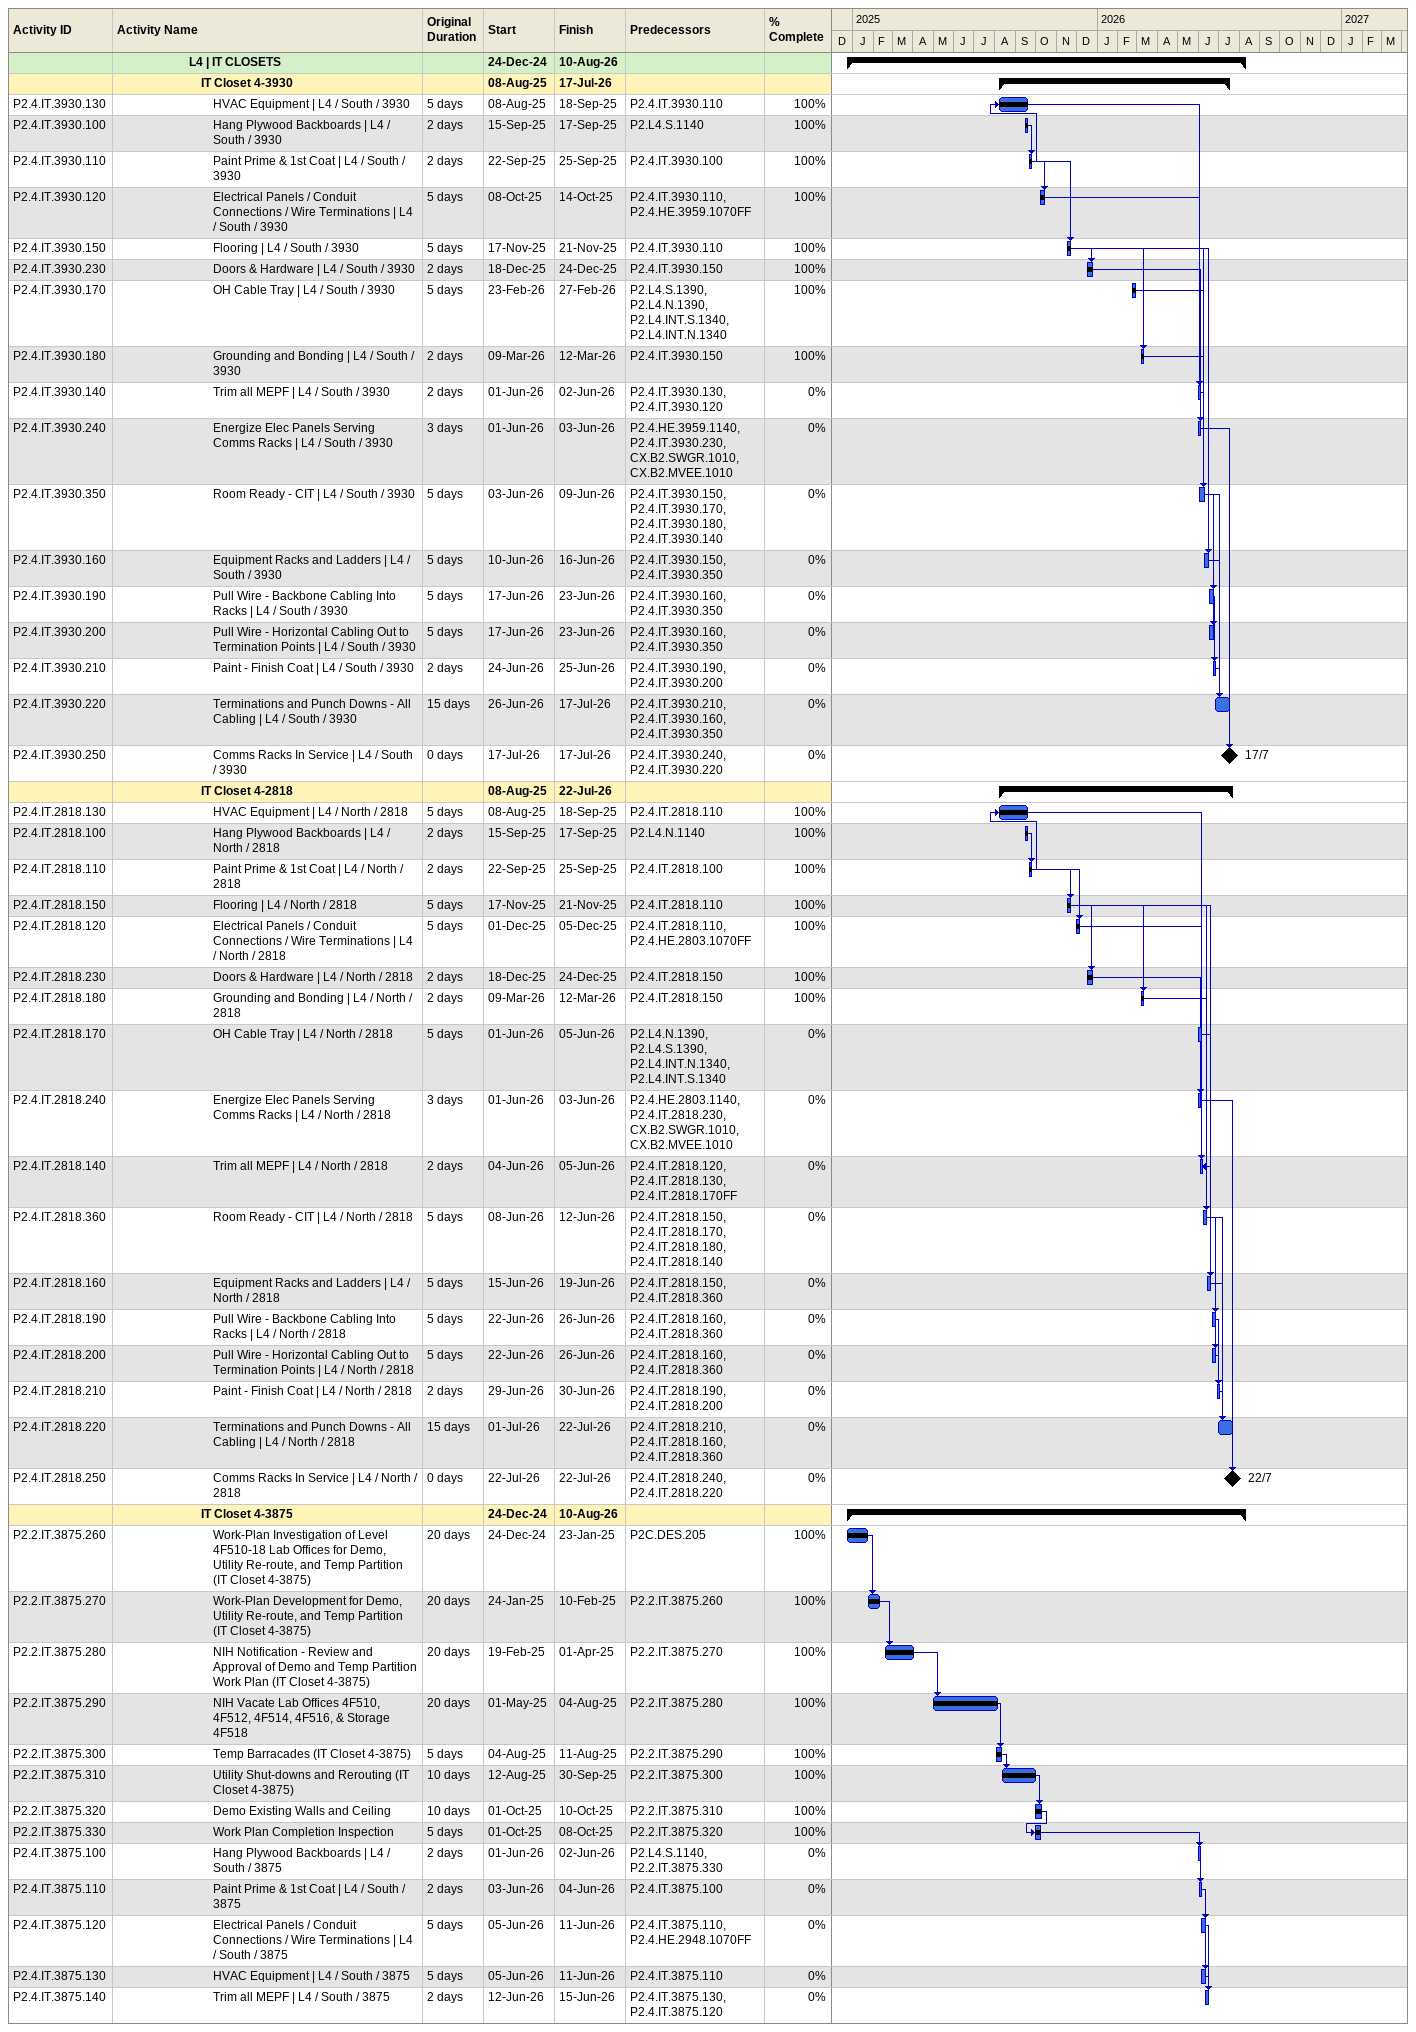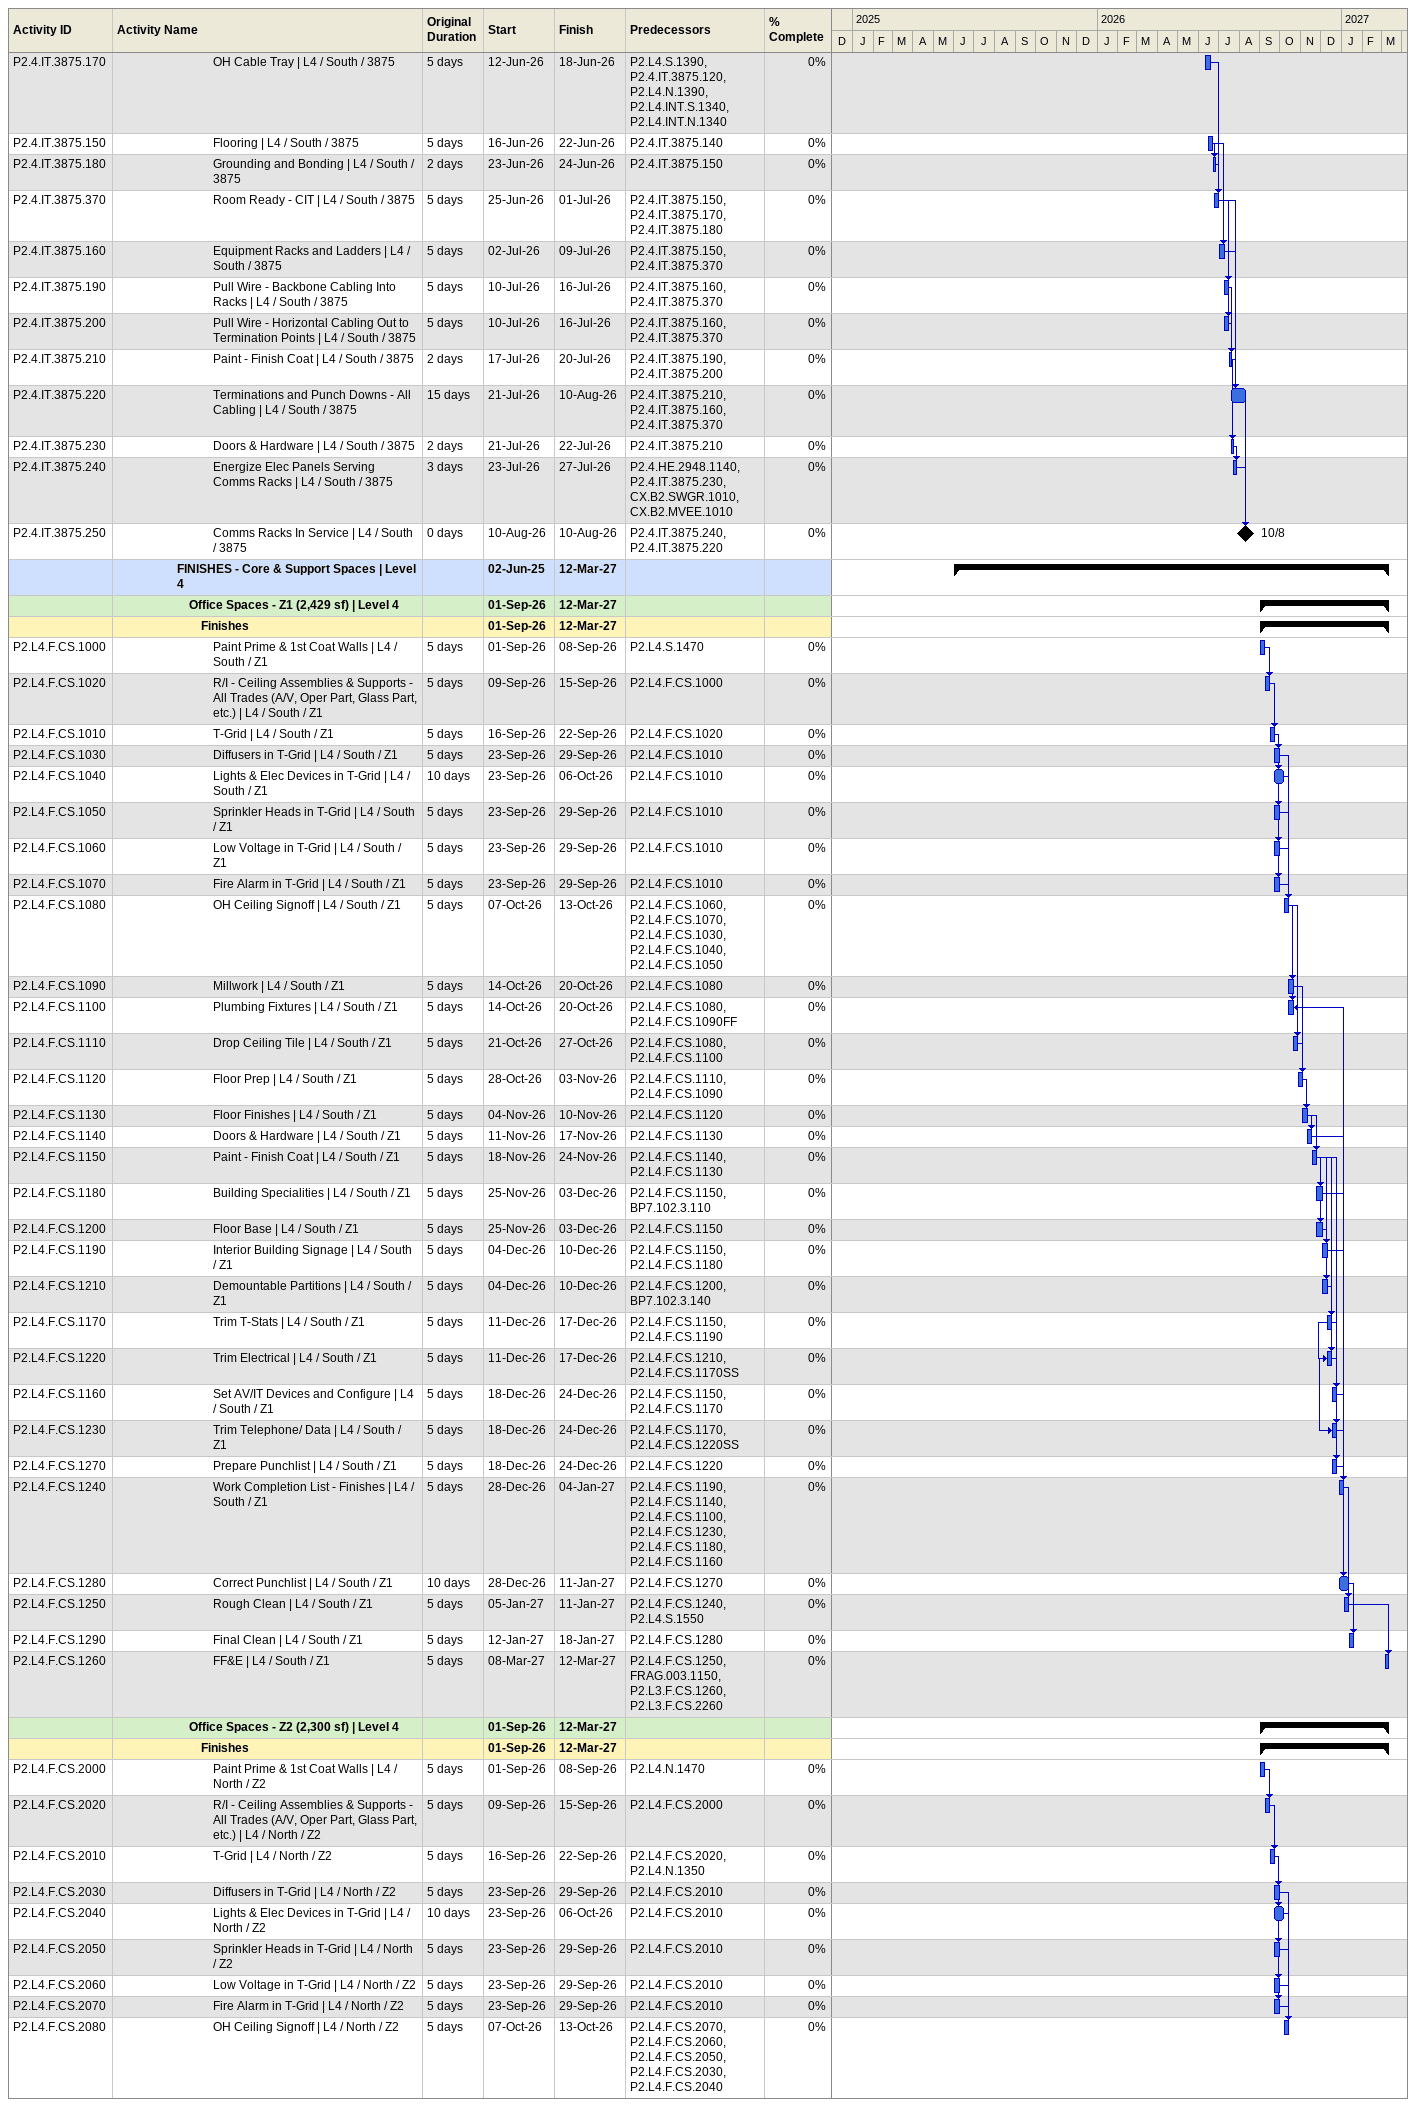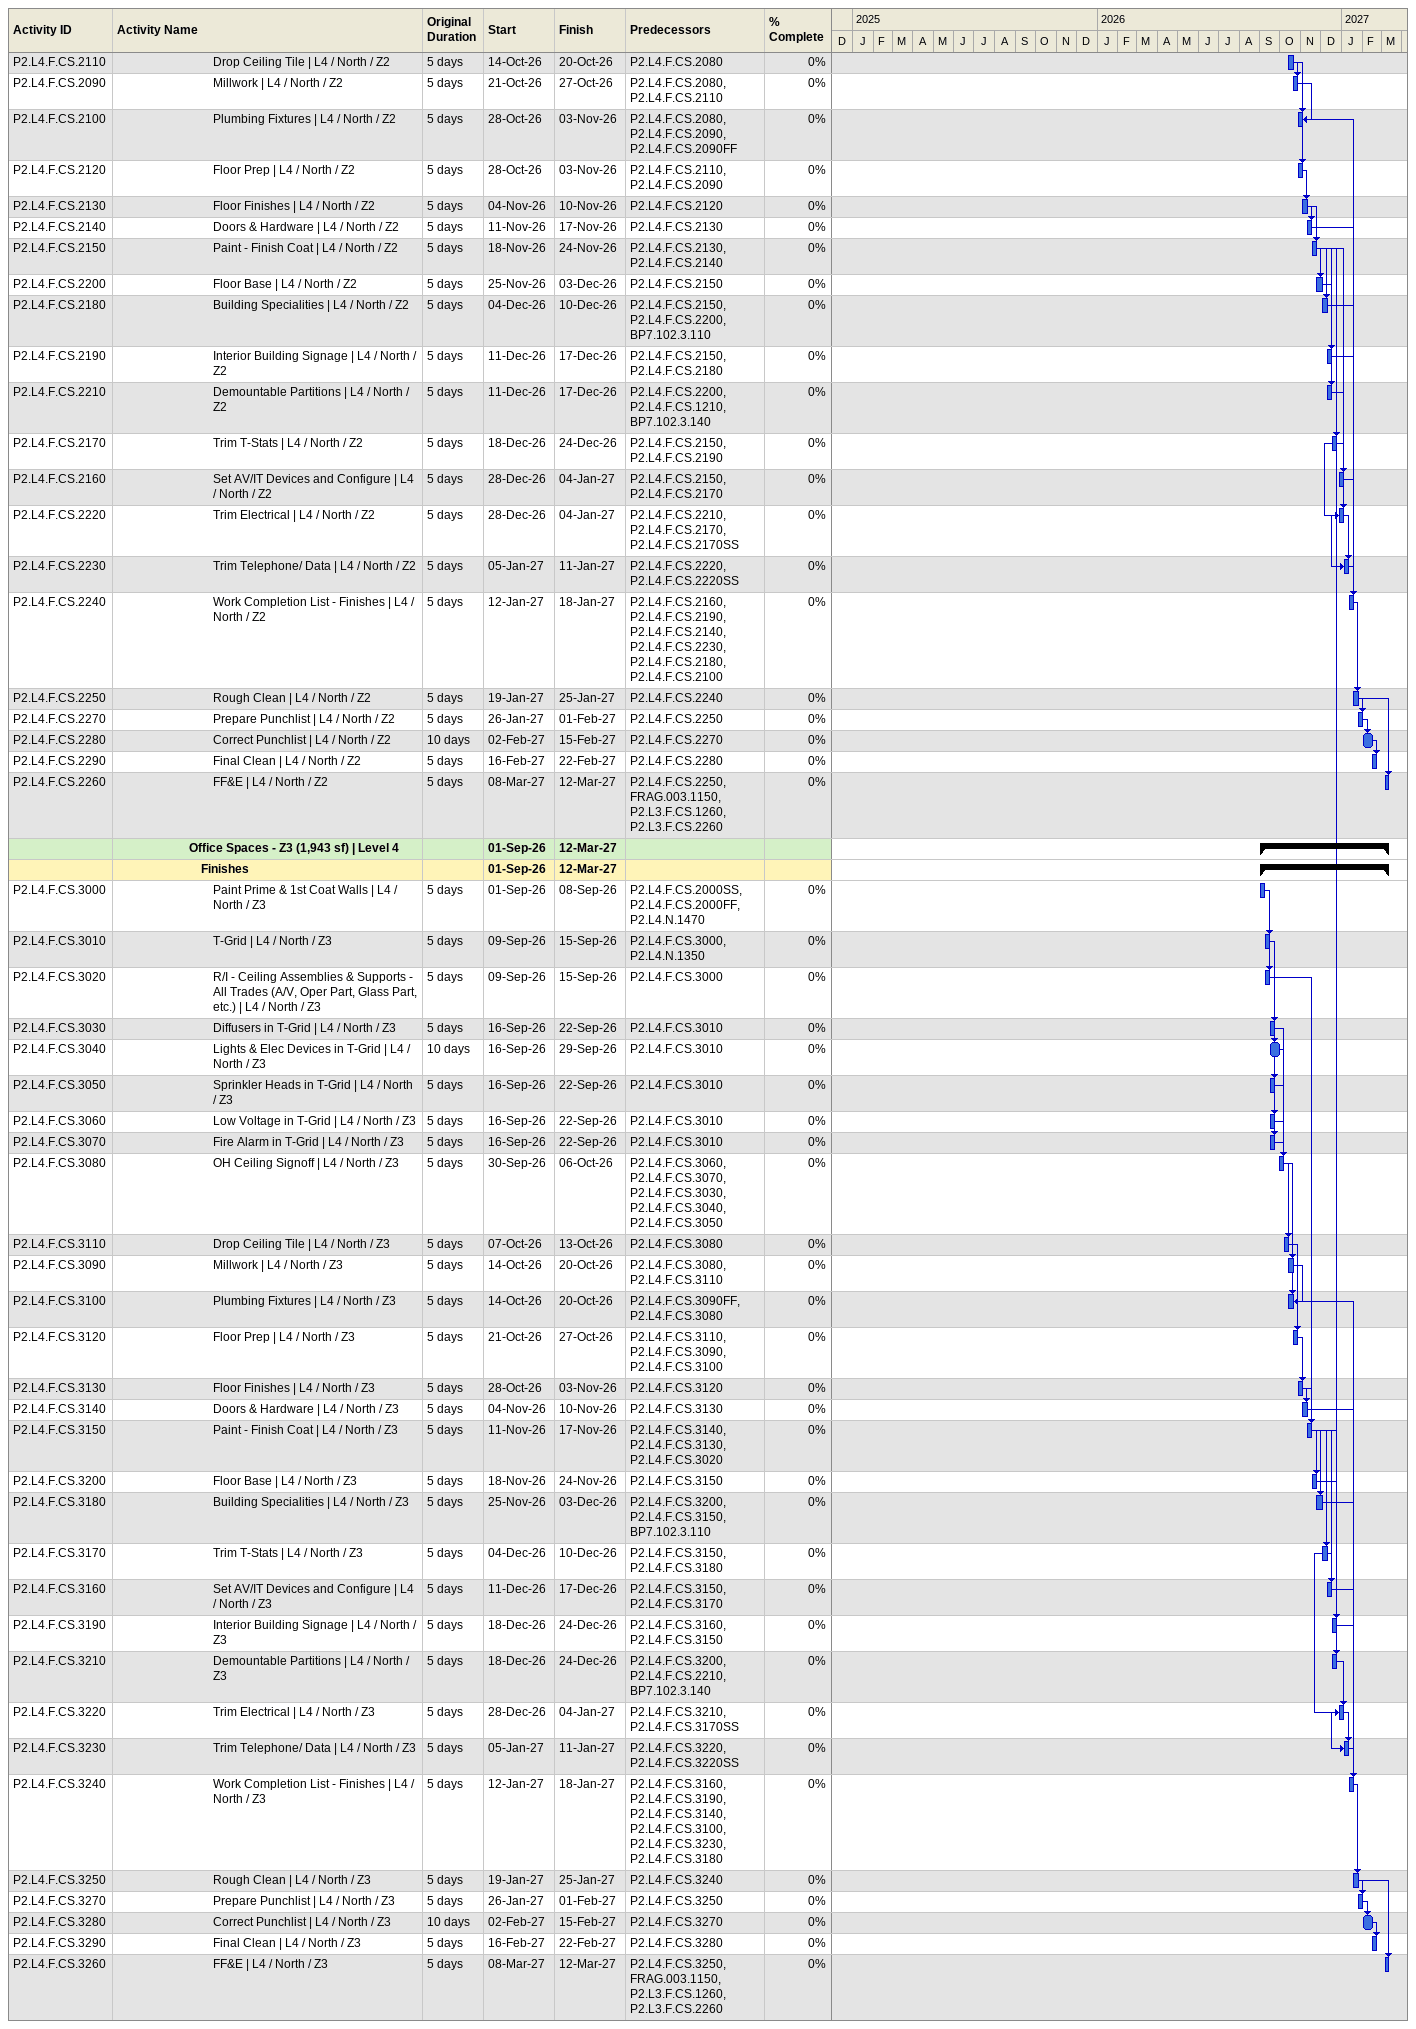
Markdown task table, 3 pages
| ID | Level | Task | Original duration | Start | Finish | Predecessors | % complete |
|---|---|---|---|---|---|---|---|
|  | 7 | **L4 \| IT CLOSETS** |  | 2024-12-24 | 2026-08-10 |  |  |
|  | 8 | **IT Closet 4-3930** |  | 2025-08-08 | 2026-07-17 |  |  |
| P2.4.IT.3930.130 | 9 | HVAC Equipment \| L4 / South / 3930 | 5d | 2025-08-08 | 2025-09-18 | P2.4.IT.3930.110 | 100 |
| P2.4.IT.3930.100 | 9 | Hang Plywood Backboards \| L4 / South / 3930 | 2d | 2025-09-15 | 2025-09-17 | P2.L4.S.1140 | 100 |
| P2.4.IT.3930.110 | 9 | Paint Prime & 1st Coat \| L4 / South / 3930 | 2d | 2025-09-22 | 2025-09-25 | P2.4.IT.3930.100 | 100 |
| P2.4.IT.3930.120 | 9 | Electrical Panels / Conduit Connections / Wire Terminations \| L4 / South / 3930 | 5d | 2025-10-08 | 2025-10-14 | P2.4.IT.3930.110, P2.4.HE.3959.1070FF | 100 |
| P2.4.IT.3930.150 | 9 | Flooring \| L4 / South / 3930 | 5d | 2025-11-17 | 2025-11-21 | P2.4.IT.3930.110 | 100 |
| P2.4.IT.3930.230 | 9 | Doors & Hardware \| L4 / South / 3930 | 2d | 2025-12-18 | 2025-12-24 | P2.4.IT.3930.150 | 100 |
| P2.4.IT.3930.170 | 9 | OH Cable Tray \| L4 / South / 3930 | 5d | 2026-02-23 | 2026-02-27 | P2.L4.S.1390, P2.L4.N.1390, P2.L4.INT.S.1340, P2.L4.INT.N.1340 | 100 |
| P2.4.IT.3930.180 | 9 | Grounding and Bonding \| L4 / South / 3930 | 2d | 2026-03-09 | 2026-03-12 | P2.4.IT.3930.150 | 100 |
| P2.4.IT.3930.140 | 9 | Trim all MEPF \| L4 / South / 3930 | 2d | 2026-06-01 | 2026-06-02 | P2.4.IT.3930.130, P2.4.IT.3930.120 | 0 |
| P2.4.IT.3930.240 | 9 | Energize Elec Panels Serving Comms Racks \| L4 / South / 3930 | 3d | 2026-06-01 | 2026-06-03 | P2.4.HE.3959.1140, P2.4.IT.3930.230, CX.B2.SWGR.1010, CX.B2.MVEE.1010 | 0 |
| P2.4.IT.3930.350 | 9 | Room Ready - CIT \| L4 / South / 3930 | 5d | 2026-06-03 | 2026-06-09 | P2.4.IT.3930.150, P2.4.IT.3930.170, P2.4.IT.3930.180, P2.4.IT.3930.140 | 0 |
| P2.4.IT.3930.160 | 9 | Equipment Racks and Ladders \| L4 / South / 3930 | 5d | 2026-06-10 | 2026-06-16 | P2.4.IT.3930.150, P2.4.IT.3930.350 | 0 |
| P2.4.IT.3930.190 | 9 | Pull Wire - Backbone Cabling Into Racks \| L4 / South / 3930 | 5d | 2026-06-17 | 2026-06-23 | P2.4.IT.3930.160, P2.4.IT.3930.350 | 0 |
| P2.4.IT.3930.200 | 9 | Pull Wire - Horizontal Cabling Out to Termination Points \| L4 / South / 3930 | 5d | 2026-06-17 | 2026-06-23 | P2.4.IT.3930.160, P2.4.IT.3930.350 | 0 |
| P2.4.IT.3930.210 | 9 | Paint - Finish Coat \| L4 / South / 3930 | 2d | 2026-06-24 | 2026-06-25 | P2.4.IT.3930.190, P2.4.IT.3930.200 | 0 |
| P2.4.IT.3930.220 | 9 | Terminations and Punch Downs - All Cabling \| L4 / South / 3930 | 15d | 2026-06-26 | 2026-07-17 | P2.4.IT.3930.210, P2.4.IT.3930.160, P2.4.IT.3930.350 | 0 |
| P2.4.IT.3930.250 | 9 | Comms Racks In Service \| L4 / South / 3930 | 0d | 2026-07-17 | 2026-07-17 | P2.4.IT.3930.240, P2.4.IT.3930.220 | 0 |
|  | 8 | **IT Closet 4-2818** |  | 2025-08-08 | 2026-07-22 |  |  |
| P2.4.IT.2818.130 | 9 | HVAC Equipment \| L4 / North / 2818 | 5d | 2025-08-08 | 2025-09-18 | P2.4.IT.2818.110 | 100 |
| P2.4.IT.2818.100 | 9 | Hang Plywood Backboards \| L4 / North / 2818 | 2d | 2025-09-15 | 2025-09-17 | P2.L4.N.1140 | 100 |
| P2.4.IT.2818.110 | 9 | Paint Prime & 1st Coat \| L4 / North / 2818 | 2d | 2025-09-22 | 2025-09-25 | P2.4.IT.2818.100 | 100 |
| P2.4.IT.2818.150 | 9 | Flooring \| L4 / North / 2818 | 5d | 2025-11-17 | 2025-11-21 | P2.4.IT.2818.110 | 100 |
| P2.4.IT.2818.120 | 9 | Electrical Panels / Conduit Connections / Wire Terminations \| L4 / North / 2818 | 5d | 2025-12-01 | 2025-12-05 | P2.4.IT.2818.110, P2.4.HE.2803.1070FF | 100 |
| P2.4.IT.2818.230 | 9 | Doors & Hardware \| L4 / North / 2818 | 2d | 2025-12-18 | 2025-12-24 | P2.4.IT.2818.150 | 100 |
| P2.4.IT.2818.180 | 9 | Grounding and Bonding \| L4 / North / 2818 | 2d | 2026-03-09 | 2026-03-12 | P2.4.IT.2818.150 | 100 |
| P2.4.IT.2818.170 | 9 | OH Cable Tray \| L4 / North / 2818 | 5d | 2026-06-01 | 2026-06-05 | P2.L4.N.1390, P2.L4.S.1390, P2.L4.INT.N.1340, P2.L4.INT.S.1340 | 0 |
| P2.4.IT.2818.240 | 9 | Energize Elec Panels Serving Comms Racks \| L4 / North / 2818 | 3d | 2026-06-01 | 2026-06-03 | P2.4.HE.2803.1140, P2.4.IT.2818.230, CX.B2.SWGR.1010, CX.B2.MVEE.1010 | 0 |
| P2.4.IT.2818.140 | 9 | Trim all MEPF \| L4 / North / 2818 | 2d | 2026-06-04 | 2026-06-05 | P2.4.IT.2818.120, P2.4.IT.2818.130, P2.4.IT.2818.170FF | 0 |
| P2.4.IT.2818.360 | 9 | Room Ready - CIT \| L4 / North / 2818 | 5d | 2026-06-08 | 2026-06-12 | P2.4.IT.2818.150, P2.4.IT.2818.170, P2.4.IT.2818.180, P2.4.IT.2818.140 | 0 |
| P2.4.IT.2818.160 | 9 | Equipment Racks and Ladders \| L4 / North / 2818 | 5d | 2026-06-15 | 2026-06-19 | P2.4.IT.2818.150, P2.4.IT.2818.360 | 0 |
| P2.4.IT.2818.190 | 9 | Pull Wire - Backbone Cabling Into Racks \| L4 / North / 2818 | 5d | 2026-06-22 | 2026-06-26 | P2.4.IT.2818.160, P2.4.IT.2818.360 | 0 |
| P2.4.IT.2818.200 | 9 | Pull Wire - Horizontal Cabling Out to Termination Points \| L4 / North / 2818 | 5d | 2026-06-22 | 2026-06-26 | P2.4.IT.2818.160, P2.4.IT.2818.360 | 0 |
| P2.4.IT.2818.210 | 9 | Paint - Finish Coat \| L4 / North / 2818 | 2d | 2026-06-29 | 2026-06-30 | P2.4.IT.2818.190, P2.4.IT.2818.200 | 0 |
| P2.4.IT.2818.220 | 9 | Terminations and Punch Downs - All Cabling \| L4 / North / 2818 | 15d | 2026-07-01 | 2026-07-22 | P2.4.IT.2818.210, P2.4.IT.2818.160, P2.4.IT.2818.360 | 0 |
| P2.4.IT.2818.250 | 9 | Comms Racks In Service \| L4 / North / 2818 | 0d | 2026-07-22 | 2026-07-22 | P2.4.IT.2818.240, P2.4.IT.2818.220 | 0 |
|  | 8 | **IT Closet 4-3875** |  | 2024-12-24 | 2026-08-10 |  |  |
| P2.2.IT.3875.260 | 9 | Work-Plan Investigation of Level 4F510-18 Lab Offices for Demo, Utility Re-route, and Temp Partition (IT Closet 4-3875) | 20d | 2024-12-24 | 2025-01-23 | P2C.DES.205 | 100 |
| P2.2.IT.3875.270 | 9 | Work-Plan Development for Demo, Utility Re-route, and Temp Partition (IT Closet 4-3875) | 20d | 2025-01-24 | 2025-02-10 | P2.2.IT.3875.260 | 100 |
| P2.2.IT.3875.280 | 9 | NIH Notification - Review and Approval of Demo and Temp Partition Work Plan (IT Closet 4-3875) | 20d | 2025-02-19 | 2025-04-01 | P2.2.IT.3875.270 | 100 |
| P2.2.IT.3875.290 | 9 | NIH Vacate Lab Offices 4F510, 4F512, 4F514, 4F516, & Storage 4F518 | 20d | 2025-05-01 | 2025-08-04 | P2.2.IT.3875.280 | 100 |
| P2.2.IT.3875.300 | 9 | Temp Barracades (IT Closet 4-3875) | 5d | 2025-08-04 | 2025-08-11 | P2.2.IT.3875.290 | 100 |
| P2.2.IT.3875.310 | 9 | Utility Shut-downs and Rerouting (IT Closet 4-3875) | 10d | 2025-08-12 | 2025-09-30 | P2.2.IT.3875.300 | 100 |
| P2.2.IT.3875.320 | 9 | Demo Existing Walls and Ceiling | 10d | 2025-10-01 | 2025-10-10 | P2.2.IT.3875.310 | 100 |
| P2.2.IT.3875.330 | 9 | Work Plan Completion Inspection | 5d | 2025-10-01 | 2025-10-08 | P2.2.IT.3875.320 | 100 |
| P2.4.IT.3875.100 | 9 | Hang Plywood Backboards \| L4 / South / 3875 | 2d | 2026-06-01 | 2026-06-02 | P2.L4.S.1140, P2.2.IT.3875.330 | 0 |
| P2.4.IT.3875.110 | 9 | Paint Prime & 1st Coat \| L4 / South / 3875 | 2d | 2026-06-03 | 2026-06-04 | P2.4.IT.3875.100 | 0 |
| P2.4.IT.3875.120 | 9 | Electrical Panels / Conduit Connections / Wire Terminations \| L4 / South / 3875 | 5d | 2026-06-05 | 2026-06-11 | P2.4.IT.3875.110, P2.4.HE.2948.1070FF | 0 |
| P2.4.IT.3875.130 | 9 | HVAC Equipment \| L4 / South / 3875 | 5d | 2026-06-05 | 2026-06-11 | P2.4.IT.3875.110 | 0 |
| P2.4.IT.3875.140 | 9 | Trim all MEPF \| L4 / South / 3875 | 2d | 2026-06-12 | 2026-06-15 | P2.4.IT.3875.130, P2.4.IT.3875.120 | 0 |
| P2.4.IT.3875.170 | 9 | OH Cable Tray \| L4 / South / 3875 | 5d | 2026-06-12 | 2026-06-18 | P2.L4.S.1390, P2.4.IT.3875.120, P2.L4.N.1390, P2.L4.INT.S.1340, P2.L4.INT.N.1340 | 0 |
| P2.4.IT.3875.150 | 9 | Flooring \| L4 / South / 3875 | 5d | 2026-06-16 | 2026-06-22 | P2.4.IT.3875.140 | 0 |
| P2.4.IT.3875.180 | 9 | Grounding and Bonding \| L4 / South / 3875 | 2d | 2026-06-23 | 2026-06-24 | P2.4.IT.3875.150 | 0 |
| P2.4.IT.3875.370 | 9 | Room Ready - CIT \| L4 / South / 3875 | 5d | 2026-06-25 | 2026-07-01 | P2.4.IT.3875.150, P2.4.IT.3875.170, P2.4.IT.3875.180 | 0 |
| P2.4.IT.3875.160 | 9 | Equipment Racks and Ladders \| L4 / South / 3875 | 5d | 2026-07-02 | 2026-07-09 | P2.4.IT.3875.150, P2.4.IT.3875.370 | 0 |
| P2.4.IT.3875.190 | 9 | Pull Wire - Backbone Cabling Into Racks \| L4 / South / 3875 | 5d | 2026-07-10 | 2026-07-16 | P2.4.IT.3875.160, P2.4.IT.3875.370 | 0 |
| P2.4.IT.3875.200 | 9 | Pull Wire - Horizontal Cabling Out to Termination Points \| L4 / South / 3875 | 5d | 2026-07-10 | 2026-07-16 | P2.4.IT.3875.160, P2.4.IT.3875.370 | 0 |
| P2.4.IT.3875.210 | 9 | Paint - Finish Coat \| L4 / South / 3875 | 2d | 2026-07-17 | 2026-07-20 | P2.4.IT.3875.190, P2.4.IT.3875.200 | 0 |
| P2.4.IT.3875.220 | 9 | Terminations and Punch Downs - All Cabling \| L4 / South / 3875 | 15d | 2026-07-21 | 2026-08-10 | P2.4.IT.3875.210, P2.4.IT.3875.160, P2.4.IT.3875.370 | 0 |
| P2.4.IT.3875.230 | 9 | Doors & Hardware \| L4 / South / 3875 | 2d | 2026-07-21 | 2026-07-22 | P2.4.IT.3875.210 | 0 |
| P2.4.IT.3875.240 | 9 | Energize Elec Panels Serving Comms Racks \| L4 / South / 3875 | 3d | 2026-07-23 | 2026-07-27 | P2.4.HE.2948.1140, P2.4.IT.3875.230, CX.B2.SWGR.1010, CX.B2.MVEE.1010 | 0 |
| P2.4.IT.3875.250 | 9 | Comms Racks In Service \| L4 / South / 3875 | 0d | 2026-08-10 | 2026-08-10 | P2.4.IT.3875.240, P2.4.IT.3875.220 | 0 |
|  | 6 | **FINISHES - Core & Support Spaces \| Level 4** |  | 2025-06-02 | 2027-03-12 |  |  |
|  | 7 | **Office Spaces - Z1 (2,429 sf) \| Level 4** |  | 2026-09-01 | 2027-03-12 |  |  |
|  | 8 | **Finishes** |  | 2026-09-01 | 2027-03-12 |  |  |
| P2.L4.F.CS.1000 | 9 | Paint Prime & 1st Coat Walls \| L4 / South / Z1 | 5d | 2026-09-01 | 2026-09-08 | P2.L4.S.1470 | 0 |
| P2.L4.F.CS.1020 | 9 | R/I - Ceiling Assemblies & Supports - All Trades (A/V, Oper Part, Glass Part, etc.) \| L4 / South / Z1 | 5d | 2026-09-09 | 2026-09-15 | P2.L4.F.CS.1000 | 0 |
| P2.L4.F.CS.1010 | 9 | T-Grid \| L4 / South / Z1 | 5d | 2026-09-16 | 2026-09-22 | P2.L4.F.CS.1020 | 0 |
| P2.L4.F.CS.1030 | 9 | Diffusers in T-Grid \| L4 / South / Z1 | 5d | 2026-09-23 | 2026-09-29 | P2.L4.F.CS.1010 | 0 |
| P2.L4.F.CS.1040 | 9 | Lights & Elec Devices in T-Grid \| L4 / South / Z1 | 10d | 2026-09-23 | 2026-10-06 | P2.L4.F.CS.1010 | 0 |
| P2.L4.F.CS.1050 | 9 | Sprinkler Heads in T-Grid \| L4 / South / Z1 | 5d | 2026-09-23 | 2026-09-29 | P2.L4.F.CS.1010 | 0 |
| P2.L4.F.CS.1060 | 9 | Low Voltage in T-Grid \| L4 / South / Z1 | 5d | 2026-09-23 | 2026-09-29 | P2.L4.F.CS.1010 | 0 |
| P2.L4.F.CS.1070 | 9 | Fire Alarm in T-Grid \| L4 / South / Z1 | 5d | 2026-09-23 | 2026-09-29 | P2.L4.F.CS.1010 | 0 |
| P2.L4.F.CS.1080 | 9 | OH Ceiling Signoff \| L4 / South / Z1 | 5d | 2026-10-07 | 2026-10-13 | P2.L4.F.CS.1060, P2.L4.F.CS.1070, P2.L4.F.CS.1030, P2.L4.F.CS.1040, P2.L4.F.CS.1050 | 0 |
| P2.L4.F.CS.1090 | 9 | Millwork \| L4 / South / Z1 | 5d | 2026-10-14 | 2026-10-20 | P2.L4.F.CS.1080 | 0 |
| P2.L4.F.CS.1100 | 9 | Plumbing Fixtures \| L4 / South / Z1 | 5d | 2026-10-14 | 2026-10-20 | P2.L4.F.CS.1080, P2.L4.F.CS.1090FF | 0 |
| P2.L4.F.CS.1110 | 9 | Drop Ceiling Tile \| L4 / South / Z1 | 5d | 2026-10-21 | 2026-10-27 | P2.L4.F.CS.1080, P2.L4.F.CS.1100 | 0 |
| P2.L4.F.CS.1120 | 9 | Floor Prep \| L4 / South / Z1 | 5d | 2026-10-28 | 2026-11-03 | P2.L4.F.CS.1110, P2.L4.F.CS.1090 | 0 |
| P2.L4.F.CS.1130 | 9 | Floor Finishes \| L4 / South / Z1 | 5d | 2026-11-04 | 2026-11-10 | P2.L4.F.CS.1120 | 0 |
| P2.L4.F.CS.1140 | 9 | Doors & Hardware \| L4 / South / Z1 | 5d | 2026-11-11 | 2026-11-17 | P2.L4.F.CS.1130 | 0 |
| P2.L4.F.CS.1150 | 9 | Paint - Finish Coat \| L4 / South / Z1 | 5d | 2026-11-18 | 2026-11-24 | P2.L4.F.CS.1140, P2.L4.F.CS.1130 | 0 |
| P2.L4.F.CS.1180 | 9 | Building Specialities \| L4 / South / Z1 | 5d | 2026-11-25 | 2026-12-03 | P2.L4.F.CS.1150, BP7.102.3.110 | 0 |
| P2.L4.F.CS.1200 | 9 | Floor Base \| L4 / South / Z1 | 5d | 2026-11-25 | 2026-12-03 | P2.L4.F.CS.1150 | 0 |
| P2.L4.F.CS.1190 | 9 | Interior Building Signage \| L4 / South / Z1 | 5d | 2026-12-04 | 2026-12-10 | P2.L4.F.CS.1150, P2.L4.F.CS.1180 | 0 |
| P2.L4.F.CS.1210 | 9 | Demountable Partitions \| L4 / South / Z1 | 5d | 2026-12-04 | 2026-12-10 | P2.L4.F.CS.1200, BP7.102.3.140 | 0 |
| P2.L4.F.CS.1170 | 9 | Trim T-Stats \| L4 / South / Z1 | 5d | 2026-12-11 | 2026-12-17 | P2.L4.F.CS.1150, P2.L4.F.CS.1190 | 0 |
| P2.L4.F.CS.1220 | 9 | Trim Electrical \| L4 / South / Z1 | 5d | 2026-12-11 | 2026-12-17 | P2.L4.F.CS.1210, P2.L4.F.CS.1170SS | 0 |
| P2.L4.F.CS.1160 | 9 | Set AV/IT Devices and Configure \| L4 / South / Z1 | 5d | 2026-12-18 | 2026-12-24 | P2.L4.F.CS.1150, P2.L4.F.CS.1170 | 0 |
| P2.L4.F.CS.1230 | 9 | Trim Telephone/ Data \| L4 / South / Z1 | 5d | 2026-12-18 | 2026-12-24 | P2.L4.F.CS.1170, P2.L4.F.CS.1220SS | 0 |
| P2.L4.F.CS.1270 | 9 | Prepare Punchlist \| L4 / South / Z1 | 5d | 2026-12-18 | 2026-12-24 | P2.L4.F.CS.1220 | 0 |
| P2.L4.F.CS.1240 | 9 | Work Completion List - Finishes \| L4 / South / Z1 | 5d | 2026-12-28 | 2027-01-04 | P2.L4.F.CS.1190, P2.L4.F.CS.1140, P2.L4.F.CS.1100, P2.L4.F.CS.1230, P2.L4.F.CS.1180, P2.L4.F.CS.1160 | 0 |
| P2.L4.F.CS.1280 | 9 | Correct Punchlist \| L4 / South / Z1 | 10d | 2026-12-28 | 2027-01-11 | P2.L4.F.CS.1270 | 0 |
| P2.L4.F.CS.1250 | 9 | Rough Clean \| L4 / South / Z1 | 5d | 2027-01-05 | 2027-01-11 | P2.L4.F.CS.1240, P2.L4.S.1550 | 0 |
| P2.L4.F.CS.1290 | 9 | Final Clean \| L4 / South / Z1 | 5d | 2027-01-12 | 2027-01-18 | P2.L4.F.CS.1280 | 0 |
| P2.L4.F.CS.1260 | 9 | FF&E \| L4 / South / Z1 | 5d | 2027-03-08 | 2027-03-12 | P2.L4.F.CS.1250, FRAG.003.1150, P2.L3.F.CS.1260, P2.L3.F.CS.2260 | 0 |
|  | 7 | **Office Spaces - Z2 (2,300 sf) \| Level 4** |  | 2026-09-01 | 2027-03-12 |  |  |
|  | 8 | **Finishes** |  | 2026-09-01 | 2027-03-12 |  |  |
| P2.L4.F.CS.2000 | 9 | Paint Prime & 1st Coat Walls \| L4 / North / Z2 | 5d | 2026-09-01 | 2026-09-08 | P2.L4.N.1470 | 0 |
| P2.L4.F.CS.2020 | 9 | R/I - Ceiling Assemblies & Supports - All Trades (A/V, Oper Part, Glass Part, etc.) \| L4 / North / Z2 | 5d | 2026-09-09 | 2026-09-15 | P2.L4.F.CS.2000 | 0 |
| P2.L4.F.CS.2010 | 9 | T-Grid \| L4 / North / Z2 | 5d | 2026-09-16 | 2026-09-22 | P2.L4.F.CS.2020, P2.L4.N.1350 | 0 |
| P2.L4.F.CS.2030 | 9 | Diffusers in T-Grid \| L4 / North / Z2 | 5d | 2026-09-23 | 2026-09-29 | P2.L4.F.CS.2010 | 0 |
| P2.L4.F.CS.2040 | 9 | Lights & Elec Devices in T-Grid \| L4 / North / Z2 | 10d | 2026-09-23 | 2026-10-06 | P2.L4.F.CS.2010 | 0 |
| P2.L4.F.CS.2050 | 9 | Sprinkler Heads in T-Grid \| L4 / North / Z2 | 5d | 2026-09-23 | 2026-09-29 | P2.L4.F.CS.2010 | 0 |
| P2.L4.F.CS.2060 | 9 | Low Voltage in T-Grid \| L4 / North / Z2 | 5d | 2026-09-23 | 2026-09-29 | P2.L4.F.CS.2010 | 0 |
| P2.L4.F.CS.2070 | 9 | Fire Alarm in T-Grid \| L4 / North / Z2 | 5d | 2026-09-23 | 2026-09-29 | P2.L4.F.CS.2010 | 0 |
| P2.L4.F.CS.2080 | 9 | OH Ceiling Signoff \| L4 / North / Z2 | 5d | 2026-10-07 | 2026-10-13 | P2.L4.F.CS.2070, P2.L4.F.CS.2060, P2.L4.F.CS.2050, P2.L4.F.CS.2030, P2.L4.F.CS.2040 | 0 |
| P2.L4.F.CS.2110 | 9 | Drop Ceiling Tile \| L4 / North / Z2 | 5d | 2026-10-14 | 2026-10-20 | P2.L4.F.CS.2080 | 0 |
| P2.L4.F.CS.2090 | 9 | Millwork \| L4 / North / Z2 | 5d | 2026-10-21 | 2026-10-27 | P2.L4.F.CS.2080, P2.L4.F.CS.2110 | 0 |
| P2.L4.F.CS.2100 | 9 | Plumbing Fixtures \| L4 / North / Z2 | 5d | 2026-10-28 | 2026-11-03 | P2.L4.F.CS.2080, P2.L4.F.CS.2090, P2.L4.F.CS.2090FF | 0 |
| P2.L4.F.CS.2120 | 9 | Floor Prep \| L4 / North / Z2 | 5d | 2026-10-28 | 2026-11-03 | P2.L4.F.CS.2110, P2.L4.F.CS.2090 | 0 |
| P2.L4.F.CS.2130 | 9 | Floor Finishes \| L4 / North / Z2 | 5d | 2026-11-04 | 2026-11-10 | P2.L4.F.CS.2120 | 0 |
| P2.L4.F.CS.2140 | 9 | Doors & Hardware \| L4 / North / Z2 | 5d | 2026-11-11 | 2026-11-17 | P2.L4.F.CS.2130 | 0 |
| P2.L4.F.CS.2150 | 9 | Paint - Finish Coat \| L4 / North / Z2 | 5d | 2026-11-18 | 2026-11-24 | P2.L4.F.CS.2130, P2.L4.F.CS.2140 | 0 |
| P2.L4.F.CS.2200 | 9 | Floor Base \| L4 / North / Z2 | 5d | 2026-11-25 | 2026-12-03 | P2.L4.F.CS.2150 | 0 |
| P2.L4.F.CS.2180 | 9 | Building Specialities \| L4 / North / Z2 | 5d | 2026-12-04 | 2026-12-10 | P2.L4.F.CS.2150, P2.L4.F.CS.2200, BP7.102.3.110 | 0 |
| P2.L4.F.CS.2190 | 9 | Interior Building Signage \| L4 / North / Z2 | 5d | 2026-12-11 | 2026-12-17 | P2.L4.F.CS.2150, P2.L4.F.CS.2180 | 0 |
| P2.L4.F.CS.2210 | 9 | Demountable Partitions \| L4 / North / Z2 | 5d | 2026-12-11 | 2026-12-17 | P2.L4.F.CS.2200, P2.L4.F.CS.1210, BP7.102.3.140 | 0 |
| P2.L4.F.CS.2170 | 9 | Trim T-Stats \| L4 / North / Z2 | 5d | 2026-12-18 | 2026-12-24 | P2.L4.F.CS.2150, P2.L4.F.CS.2190 | 0 |
| P2.L4.F.CS.2160 | 9 | Set AV/IT Devices and Configure \| L4 / North / Z2 | 5d | 2026-12-28 | 2027-01-04 | P2.L4.F.CS.2150, P2.L4.F.CS.2170 | 0 |
| P2.L4.F.CS.2220 | 9 | Trim Electrical \| L4 / North / Z2 | 5d | 2026-12-28 | 2027-01-04 | P2.L4.F.CS.2210, P2.L4.F.CS.2170, P2.L4.F.CS.2170SS | 0 |
| P2.L4.F.CS.2230 | 9 | Trim Telephone/ Data \| L4 / North / Z2 | 5d | 2027-01-05 | 2027-01-11 | P2.L4.F.CS.2220, P2.L4.F.CS.2220SS | 0 |
| P2.L4.F.CS.2240 | 9 | Work Completion List - Finishes \| L4 / North / Z2 | 5d | 2027-01-12 | 2027-01-18 | P2.L4.F.CS.2160, P2.L4.F.CS.2190, P2.L4.F.CS.2140, P2.L4.F.CS.2230, P2.L4.F.CS.2180, P2.L4.F.CS.2100 | 0 |
| P2.L4.F.CS.2250 | 9 | Rough Clean \| L4 / North / Z2 | 5d | 2027-01-19 | 2027-01-25 | P2.L4.F.CS.2240 | 0 |
| P2.L4.F.CS.2270 | 9 | Prepare Punchlist \| L4 / North / Z2 | 5d | 2027-01-26 | 2027-02-01 | P2.L4.F.CS.2250 | 0 |
| P2.L4.F.CS.2280 | 9 | Correct Punchlist \| L4 / North / Z2 | 10d | 2027-02-02 | 2027-02-15 | P2.L4.F.CS.2270 | 0 |
| P2.L4.F.CS.2290 | 9 | Final Clean \| L4 / North / Z2 | 5d | 2027-02-16 | 2027-02-22 | P2.L4.F.CS.2280 | 0 |
| P2.L4.F.CS.2260 | 9 | FF&E \| L4 / North / Z2 | 5d | 2027-03-08 | 2027-03-12 | P2.L4.F.CS.2250, FRAG.003.1150, P2.L3.F.CS.1260, P2.L3.F.CS.2260 | 0 |
|  | 7 | **Office Spaces - Z3 (1,943 sf) \| Level 4** |  | 2026-09-01 | 2027-03-12 |  |  |
|  | 8 | **Finishes** |  | 2026-09-01 | 2027-03-12 |  |  |
| P2.L4.F.CS.3000 | 9 | Paint Prime & 1st Coat Walls \| L4 / North / Z3 | 5d | 2026-09-01 | 2026-09-08 | P2.L4.F.CS.2000SS, P2.L4.F.CS.2000FF, P2.L4.N.1470 | 0 |
| P2.L4.F.CS.3010 | 9 | T-Grid \| L4 / North / Z3 | 5d | 2026-09-09 | 2026-09-15 | P2.L4.F.CS.3000, P2.L4.N.1350 | 0 |
| P2.L4.F.CS.3020 | 9 | R/I - Ceiling Assemblies & Supports - All Trades (A/V, Oper Part, Glass Part, etc.) \| L4 / North / Z3 | 5d | 2026-09-09 | 2026-09-15 | P2.L4.F.CS.3000 | 0 |
| P2.L4.F.CS.3030 | 9 | Diffusers in T-Grid \| L4 / North / Z3 | 5d | 2026-09-16 | 2026-09-22 | P2.L4.F.CS.3010 | 0 |
| P2.L4.F.CS.3040 | 9 | Lights & Elec Devices in T-Grid \| L4 / North / Z3 | 10d | 2026-09-16 | 2026-09-29 | P2.L4.F.CS.3010 | 0 |
| P2.L4.F.CS.3050 | 9 | Sprinkler Heads in T-Grid \| L4 / North / Z3 | 5d | 2026-09-16 | 2026-09-22 | P2.L4.F.CS.3010 | 0 |
| P2.L4.F.CS.3060 | 9 | Low Voltage in T-Grid \| L4 / North / Z3 | 5d | 2026-09-16 | 2026-09-22 | P2.L4.F.CS.3010 | 0 |
| P2.L4.F.CS.3070 | 9 | Fire Alarm in T-Grid \| L4 / North / Z3 | 5d | 2026-09-16 | 2026-09-22 | P2.L4.F.CS.3010 | 0 |
| P2.L4.F.CS.3080 | 9 | OH Ceiling Signoff \| L4 / North / Z3 | 5d | 2026-09-30 | 2026-10-06 | P2.L4.F.CS.3060, P2.L4.F.CS.3070, P2.L4.F.CS.3030, P2.L4.F.CS.3040, P2.L4.F.CS.3050 | 0 |
| P2.L4.F.CS.3110 | 9 | Drop Ceiling Tile \| L4 / North / Z3 | 5d | 2026-10-07 | 2026-10-13 | P2.L4.F.CS.3080 | 0 |
| P2.L4.F.CS.3090 | 9 | Millwork \| L4 / North / Z3 | 5d | 2026-10-14 | 2026-10-20 | P2.L4.F.CS.3080, P2.L4.F.CS.3110 | 0 |
| P2.L4.F.CS.3100 | 9 | Plumbing Fixtures \| L4 / North / Z3 | 5d | 2026-10-14 | 2026-10-20 | P2.L4.F.CS.3090FF, P2.L4.F.CS.3080 | 0 |
| P2.L4.F.CS.3120 | 9 | Floor Prep \| L4 / North / Z3 | 5d | 2026-10-21 | 2026-10-27 | P2.L4.F.CS.3110, P2.L4.F.CS.3090, P2.L4.F.CS.3100 | 0 |
| P2.L4.F.CS.3130 | 9 | Floor Finishes \| L4 / North / Z3 | 5d | 2026-10-28 | 2026-11-03 | P2.L4.F.CS.3120 | 0 |
| P2.L4.F.CS.3140 | 9 | Doors & Hardware \| L4 / North / Z3 | 5d | 2026-11-04 | 2026-11-10 | P2.L4.F.CS.3130 | 0 |
| P2.L4.F.CS.3150 | 9 | Paint - Finish Coat \| L4 / North / Z3 | 5d | 2026-11-11 | 2026-11-17 | P2.L4.F.CS.3140, P2.L4.F.CS.3130, P2.L4.F.CS.3020 | 0 |
| P2.L4.F.CS.3200 | 9 | Floor Base \| L4 / North / Z3 | 5d | 2026-11-18 | 2026-11-24 | P2.L4.F.CS.3150 | 0 |
| P2.L4.F.CS.3180 | 9 | Building Specialities \| L4 / North / Z3 | 5d | 2026-11-25 | 2026-12-03 | P2.L4.F.CS.3200, P2.L4.F.CS.3150, BP7.102.3.110 | 0 |
| P2.L4.F.CS.3170 | 9 | Trim T-Stats \| L4 / North / Z3 | 5d | 2026-12-04 | 2026-12-10 | P2.L4.F.CS.3150, P2.L4.F.CS.3180 | 0 |
| P2.L4.F.CS.3160 | 9 | Set AV/IT Devices and Configure \| L4 / North / Z3 | 5d | 2026-12-11 | 2026-12-17 | P2.L4.F.CS.3150, P2.L4.F.CS.3170 | 0 |
| P2.L4.F.CS.3190 | 9 | Interior Building Signage \| L4 / North / Z3 | 5d | 2026-12-18 | 2026-12-24 | P2.L4.F.CS.3160, P2.L4.F.CS.3150 | 0 |
| P2.L4.F.CS.3210 | 9 | Demountable Partitions \| L4 / North / Z3 | 5d | 2026-12-18 | 2026-12-24 | P2.L4.F.CS.3200, P2.L4.F.CS.2210, BP7.102.3.140 | 0 |
| P2.L4.F.CS.3220 | 9 | Trim Electrical \| L4 / North / Z3 | 5d | 2026-12-28 | 2027-01-04 | P2.L4.F.CS.3210, P2.L4.F.CS.3170SS | 0 |
| P2.L4.F.CS.3230 | 9 | Trim Telephone/ Data \| L4 / North / Z3 | 5d | 2027-01-05 | 2027-01-11 | P2.L4.F.CS.3220, P2.L4.F.CS.3220SS | 0 |
| P2.L4.F.CS.3240 | 9 | Work Completion List - Finishes \| L4 / North / Z3 | 5d | 2027-01-12 | 2027-01-18 | P2.L4.F.CS.3160, P2.L4.F.CS.3190, P2.L4.F.CS.3140, P2.L4.F.CS.3100, P2.L4.F.CS.3230, P2.L4.F.CS.3180 | 0 |
| P2.L4.F.CS.3250 | 9 | Rough Clean \| L4 / North / Z3 | 5d | 2027-01-19 | 2027-01-25 | P2.L4.F.CS.3240 | 0 |
| P2.L4.F.CS.3270 | 9 | Prepare Punchlist \| L4 / North / Z3 | 5d | 2027-01-26 | 2027-02-01 | P2.L4.F.CS.3250 | 0 |
| P2.L4.F.CS.3280 | 9 | Correct Punchlist \| L4 / North / Z3 | 10d | 2027-02-02 | 2027-02-15 | P2.L4.F.CS.3270 | 0 |
| P2.L4.F.CS.3290 | 9 | Final Clean \| L4 / North / Z3 | 5d | 2027-02-16 | 2027-02-22 | P2.L4.F.CS.3280 | 0 |
| P2.L4.F.CS.3260 | 9 | FF&E \| L4 / North / Z3 | 5d | 2027-03-08 | 2027-03-12 | P2.L4.F.CS.3250, FRAG.003.1150, P2.L3.F.CS.1260, P2.L3.F.CS.2260 | 0 |
